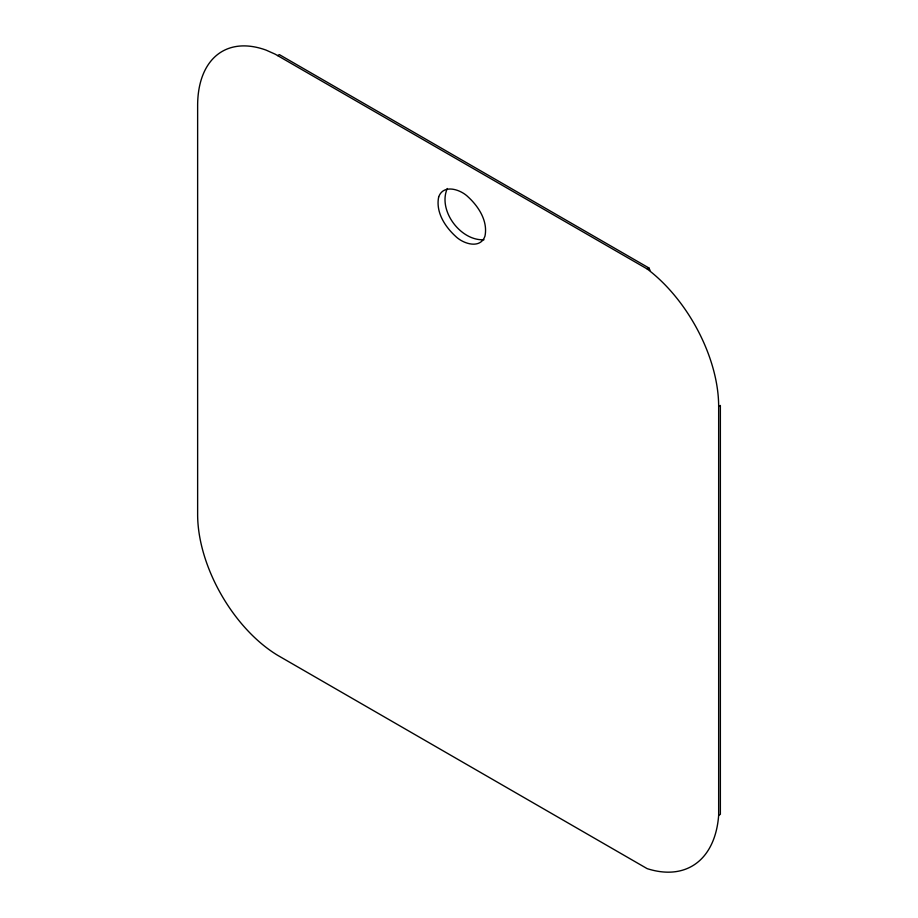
<?xml version="1.0" encoding="UTF-8"?>
<svg xmlns="http://www.w3.org/2000/svg" width="918" height="918" viewBox="0 0 918 918"><rect width="100%" height="100%" fill="white"/><g stroke="black" fill="none" stroke-linecap="round" stroke-linejoin="round"><path stroke-width="1.38" d="M447.307 188.5C437.553 210.314 460.538 241.113 483.993 239.747M277.638 55.596L279.347 54.61L648.865 267.953L650.024 270.282M718.656 815.333L718.656 406.444L720.366 405.458L720.366 814.335L718.656 815.333A129.713 74.886 60 0 1 647.156 868.635L277.615 655.291A115.875 66.899 60 0 1 197.634 514.528L197.634 105.639A118.388 68.345 60 0 1 266.105 50.123L275.079 54.128L647.156 268.94L648.865 267.953M647.156 268.94A119.237 68.85 60 0 1 718.656 406.444M438.666 196.98C435.568 212.012 444.92 226.585 455.615 236.339C463.131 243.775 480.263 249.466 484.956 236.201C488.055 221.169 478.703 206.596 468.019 196.842C460.503 189.418 443.36 183.715 438.666 196.98"/></g></svg>
